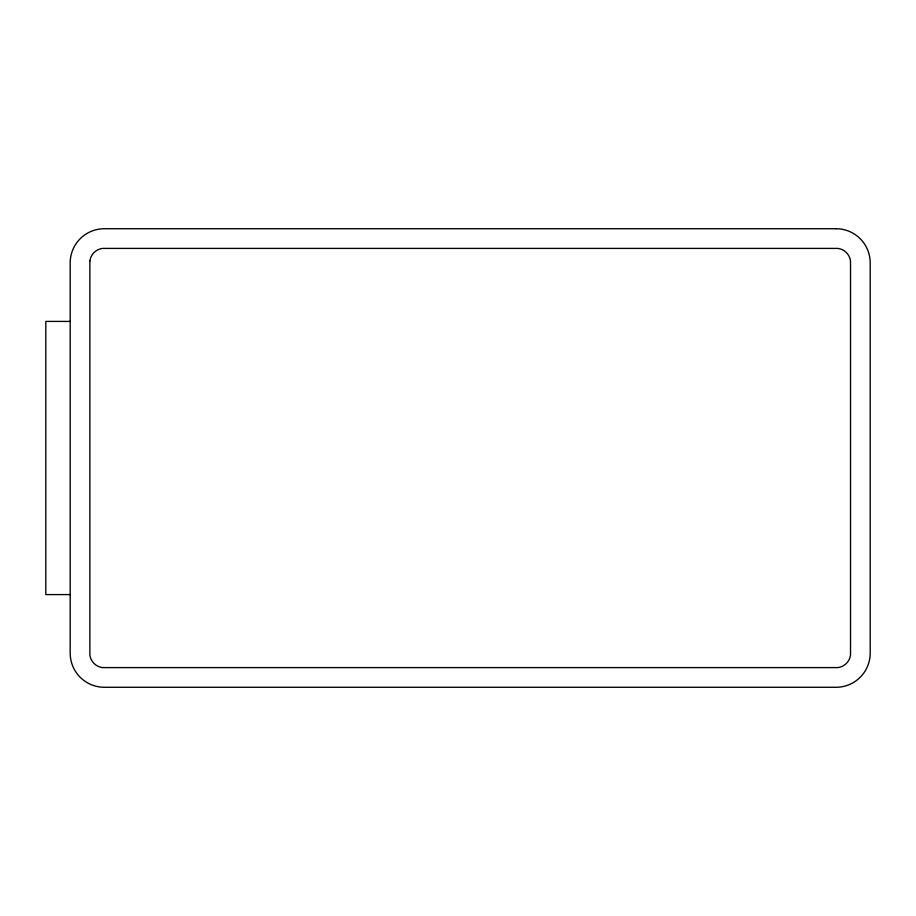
<?xml version="1.0" encoding="UTF-8"?>
<svg xmlns="http://www.w3.org/2000/svg" width="916" height="916" viewBox="0 0 916 916"><rect width="100%" height="100%" fill="white"/><g stroke="black" fill="none" stroke-linecap="round" stroke-linejoin="round"><path stroke-width="1.37" d="M70.189 321.413L45.8 321.413L45.8 594.587L70.189 594.587M89.871 260.968L89.871 655.032A14.587 14.587 0 0 0 102.432 667.592L837.957 667.592A14.587 14.587 0 0 0 850.517 655.032L850.517 260.968A14.587 14.587 0 0 0 837.957 248.408L102.432 248.408A14.587 14.587 0 0 0 89.871 260.968M836.056 228.725L104.332 228.725A34.144 34.144 0 0 0 70.189 262.881L70.189 653.119A34.144 34.144 0 0 0 104.332 687.275L836.056 687.275A34.144 34.144 0 0 0 870.2 653.119L870.2 262.881A34.144 34.144 0 0 0 836.056 228.725"/></g></svg>
